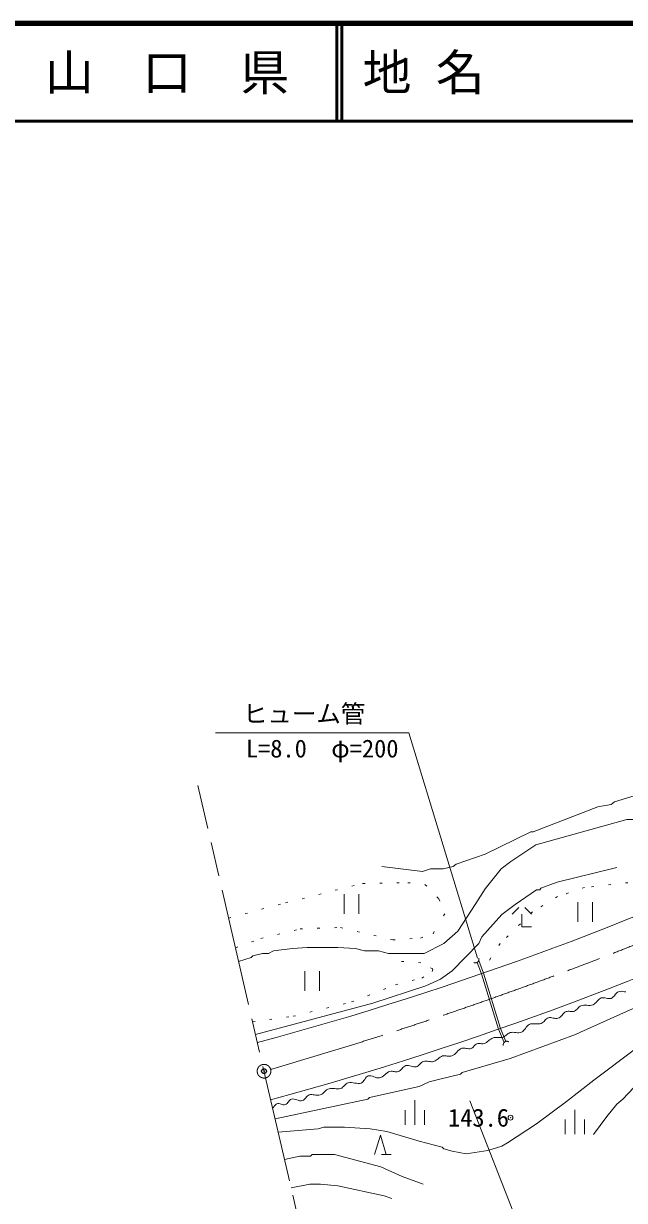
# Model space of a CAD drawing. Units: millimetres, scale not verified. Extents: x 40000 to 680000, y 20000 to 380000.
# Drawn here: x 335699 to 397167, y 259602 to 380000 of the extents above; entities that cross this region are included whole.
import ezdxf
from ezdxf.enums import TextEntityAlignment as Align

# ---------------------------------------------------------------- set-up
doc = ezdxf.new("R2010")
doc.units = ezdxf.units.MM
doc.header["$LTSCALE"] = 1000
doc.header["$PDMODE"] = 32
doc.header["$PDSIZE"] = 500
for name, pattern in [('CHAIN', [18.5, 12, -1.5, 3.5, -1.5]), ('DASHED', [7.5, 6, -1.5]), ('DOTTED', [1.75, 0.25, -1.5])]:
    doc.linetypes.add(name, pattern=pattern)
for name, color, linetype, lineweight in [('M-BGD', 7, 'Continuous', 13), ('M-BMK', 2, 'CHAIN', 13), ('M-STR-HTXT', 7, 'Continuous', 13), ('M-TTL', 2, 'Continuous', 140), ('M-TTL-LINE', 7, 'Continuous', 50)]:
    doc.layers.add(name, color=color, linetype=linetype, lineweight=lineweight)
doc.layers.add('M-OTRS', color=6, linetype='Continuous')
doc.layers.add('M-TTL-TXT', color=7, linetype='Continuous')
doc.styles.add('ＭＳ ゴシック', font='')
doc.styles.get('ＭＳ ゴシック').set_extended_font_data('MS Gothic')

# ---------------------------------------------------------------- blocks, each defined once
blk = doc.blocks.new('針葉樹林')
at = {"color": 7, "linetype": 'Continuous', "lineweight": 13}
for p, q in [((-0.6, 0), (0, 2)), ((0, 2), (0.6, 0)), ((0.1, 0), (1.1, 0))]:
    blk.add_line(p, q, dxfattribs=at)
blk = doc.blocks.new('竹林')
at = {"color": 7, "linetype": 'Continuous', "lineweight": 13}
for p, q in [((-1, 1.3), (-0.3, 2)), ((0, 1.3), (0, 0)), ((0.3, 2), (1, 1.3)), ((0, 0), (1, 0))]:
    blk.add_line(p, q, dxfattribs=at)
blk = doc.blocks.new('荒地')
at = {"color": 7, "linetype": 'Continuous', "lineweight": 13}
for p, q in [((0, 0), (0, 2.5)), ((-1, 1.5), (-1, 0)), ((1, 1.5), (1, 0))]:
    blk.add_line(p, q, dxfattribs=at)
blk = doc.blocks.new('田')
at = {"color": 7, "linetype": 'Continuous', "lineweight": 13}
for p, q in [((-0.75, 2), (-0.75, 0)), ((0.75, 0), (0.75, 2))]:
    blk.add_line(p, q, dxfattribs=at)
blk = doc.blocks.new('open_arrow')
at = {"color": 0, "linetype": 'Continuous', "lineweight": -2}
blk.add_lwpolyline([(7.5, 1.25), (0, 0), (7.5, -1.25)], dxfattribs=at)

msp = doc.modelspace()

# ---------------------------------------------------------------- linework, layer by layer
at = {"layer": 'M-BGD', "linetype": 'CHAIN'}
msp.add_line((367066, 243598), (353532, 302051), dxfattribs=at)
at = {"layer": 'M-BGD'}
for p, q in [((394446, 299861), (387842, 297321)), ((388112, 295986), (385556, 294273)), ((382931, 291479), (381976, 289971)), ((381976, 289971), (380137, 287161)), ((380137, 287161), (378698, 285891)), ((392160, 276578), (385471, 274123)), ((398425, 275223), (394023, 271921)), ((401304, 274546), (396986, 269974)), ((394023, 271921), (391229, 269720)), ((391229, 269720), (388181, 267434)), ((396986, 269974), (396393, 269466)), ((396393, 269466), (395377, 268196)), ((388181, 267434), (385217, 265487)), ((395377, 268196), (394007, 266352)), ((367522, 264301), (372263, 263031)), ((372263, 263031), (374438, 262061)), ((374438, 262061), (376581, 261253)), ((372602, 260068), (373364, 259814))]:
    msp.add_line(p, q, dxfattribs=at)
at = {"layer": 'M-BGD', "linetype": 'DOTTED'}
for p, q in [((362496, 290046), (370380, 292036)), ((370380, 292036), (374998, 292111)), ((374998, 292111), (376762, 291924)), ((376762, 291924), (378189, 290459)), ((393094, 291623), (390315, 290685)), ((399251, 292299), (393094, 291623)), ((378189, 290459), (378790, 288920)), ((390315, 290685), (387762, 289145)), ((356671, 288493), (362496, 290046)), ((387762, 289145), (384459, 285879)), ((377588, 286893), (378358, 288169)), ((378790, 288920), (377926, 287418)), ((359981, 286405), (363998, 287381)), ((363998, 287381), (368127, 287531)), ((368127, 287531), (373459, 286255)), ((376312, 286442), (377588, 286893)), ((357374, 285457), (359981, 286405)), ((373459, 286255), (376312, 286442)), ((384459, 285879), (382654, 283094)), ((376349, 283927), (373496, 284115)), ((377551, 283289), (376349, 283927)), ((376424, 282350), (377513, 283026)), ((377513, 283026), (377551, 283289)), ((373759, 281674), (376424, 282350)), ((369254, 279910), (373759, 281674)), ((363284, 278446), (369254, 279910)), ((359132, 277864), (363284, 278446))]:
    msp.add_line(p, q, dxfattribs=at)
at = {"layer": 'M-BGD', "linetype": 'DASHED'}
for p, q in [((382552, 282799), (382107, 283960)), ((382741, 282865), (382254, 284137)), ((382552, 282799), (384284, 277120)), ((382741, 282865), (384473, 277186)), ((384284, 277120), (384866, 275767)), ((384474, 277186), (385037, 275874))]:
    msp.add_line(p, q, dxfattribs=at)
at = {"layer": 'M-BGD'}
for points in [[(394446, 299861), (395801, 300115), (396139, 300369), (398595, 301131), (399103, 301131), (399865, 301385), (400203, 301639), (401473, 301893), (404775, 303163), (405029, 303163)], [(406045, 301131), (404775, 300623), (398425, 298845), (398087, 298591), (397409, 298591), (388112, 295986)], [(387842, 297321), (387588, 297321), (382931, 295035)], [(382931, 295035), (379968, 294019), (379629, 293765), (378613, 293511), (377343, 293511), (376497, 293257), (372348, 293765)], [(385556, 294273), (384540, 293511), (382931, 291479)], [(396393, 293681), (390297, 292157), (388604, 291564), (388519, 291395), (388181, 291395), (385979, 289871)], [(385979, 289871), (384625, 288855), (382593, 286569), (382254, 285891), (379545, 283097), (378359, 282251), (376835, 281573), (371417, 279795), (359433, 276566)], [(378698, 285891), (376666, 284875), (373025, 284875), (372009, 285129), (370570, 285129), (369639, 285383), (367861, 285468), (364728, 285468), (363204, 285383), (361257, 285129), (360749, 284875), (360156, 284875)], [(360156, 284875), (359140, 284621), (358971, 284452), (357699, 284055)], [(397308, 280933), (397155, 280958), (397002, 280984), (396851, 280999), (396704, 280995), (396562, 280961), (396451, 280901), (396354, 280819), (396266, 280722), (396182, 280618), (396099, 280513), (396010, 280417), (395912, 280336), (395801, 280279), (395680, 280253), (395556, 280253), (395429, 280270), (395300, 280297), (395171, 280324), (395044, 280342), (394919, 280344), (394798, 280319), (394676, 280261), (394568, 280179), (394469, 280082), (394374, 279976), (394280, 279869), (394182, 279769), (394075, 279682), (393956, 279617), (393808, 279575), (393653, 279558), (393495, 279558), (393334, 279568), (393174, 279577), (393015, 279578), (392861, 279561), (392713, 279517), (392622, 279468), (392540, 279402), (392464, 279327), (392392, 279246), (392320, 279165), (392244, 279090), (392163, 279025), (392071, 278976), (391966, 278946), (391857, 278935), (391744, 278937), (391630, 278945), (391516, 278954), (391404, 278956), (391294, 278945), (391189, 278916), (391073, 278853), (390969, 278769), (390873, 278671), (390781, 278567), (390689, 278463), (390592, 278369), (390486, 278290), (390367, 278234), (390248, 278211), (390126, 278214), (390001, 278235), (389876, 278263), (389750, 278292), (389626, 278312), (389504, 278316), (389384, 278294), (389281, 278247), (389188, 278180), (389102, 278099), (389021, 278011), (388940, 277922), (388855, 277839), (388764, 277767), (388663, 277713), (388514, 277671), (388358, 277657), (388199, 277660), (388037, 277671), (387876, 277681), (387718, 277681), (387565, 277661), (387420, 277612), (387303, 277539), (387203, 277441), (387114, 277329), (387030, 277209), (386946, 277089), (386856, 276977), (386755, 276882), (386638, 276810), (386501, 276768), (386358, 276754), (386211, 276759), (386062, 276775), (385912, 276792), (385763, 276803), (385616, 276799), (385475, 276770), (385377, 276730), (385285, 276675), (385198, 276611), (385113, 276542), (385028, 276473), (384942, 276408), (384850, 276352), (384753, 276309), (384629, 276279), (384502, 276266), (384372, 276264), (384242, 276269), (384111, 276273), (383981, 276272), (383854, 276259), (383730, 276229), (383606, 276175), (383490, 276105), (383379, 276023), (383270, 275935), (383162, 275848), (383050, 275767), (382933, 275698), (382808, 275648), (382718, 275630), (382625, 275626), (382530, 275633), (382435, 275643), (382340, 275653), (382247, 275657), (382155, 275650), (382066, 275627), (381983, 275585), (381909, 275527), (381841, 275458), (381776, 275385), (381711, 275312), (381643, 275244), (381568, 275187), (381485, 275146), (381369, 275121), (381249, 275119), (381127, 275133), (381004, 275155), (380881, 275177), (380759, 275191), (380639, 275190), (380522, 275166), (380380, 275100), (380252, 275007), (380134, 274897), (380021, 274777), (379907, 274657), (379789, 274546), (379661, 274452), (379520, 274384), (379404, 274358), (379285, 274353), (379163, 274362), (379040, 274379), (378917, 274396), (378795, 274408), (378675, 274406), (378557, 274384), (378437, 274336), (378325, 274269), (378219, 274190), (378116, 274104), (378013, 274018), (377907, 273938), (377795, 273871), (377675, 273823), (377546, 273799), (377413, 273797), (377278, 273808), (377143, 273827), (377007, 273845), (376873, 273855), (376741, 273850), (376613, 273823), (376509, 273776), (376415, 273709), (376328, 273631), (376243, 273546), (376159, 273462), (376071, 273386), (375976, 273323), (375871, 273282), (375740, 273265), (375607, 273276), (375473, 273305), (375339, 273344), (375204, 273383), (375070, 273412), (374938, 273421), (374808, 273402), (374695, 273353), (374595, 273281), (374503, 273193), (374415, 273096), (374328, 272999), (374236, 272909), (374137, 272834), (374026, 272780), (373925, 272759), (373820, 272756), (373714, 272767), (373607, 272784), (373499, 272803), (373393, 272815), (373287, 272817), (373184, 272800), (373037, 272744), (372901, 272662), (372771, 272564), (372645, 272458), (372519, 272354), (372388, 272260), (372250, 272185), (372101, 272139), (371958, 272131), (371814, 272156), (371670, 272201), (371526, 272256), (371382, 272308), (371239, 272347), (371098, 272361), (370958, 272339), (370847, 272284), (370753, 272201), (370671, 272100), (370594, 271988), (370518, 271875), (370437, 271770), (370345, 271681), (370237, 271617), (370080, 271576), (369916, 271570), (369749, 271587), (369579, 271616), (369409, 271647), (369240, 271668), (369074, 271669), (368913, 271637), (368804, 271588), (368704, 271519), (368611, 271437), (368522, 271349), (368432, 271260), (368340, 271177), (368241, 271107), (368131, 271056), (367989, 271024), (367842, 271016), (367692, 271026), (367541, 271044), (367389, 271062), (367239, 271072), (367092, 271066), (366948, 271036), (366821, 270980), (366704, 270903), (366594, 270812), (366488, 270714), (366381, 270616), (366271, 270526), (366154, 270449), (366026, 270394), (365890, 270368), (365749, 270365), (365606, 270379), (365462, 270401), (365319, 270422), (365177, 270433), (365038, 270427), (364903, 270394), (364805, 270343), (364719, 270272), (364640, 270187), (364565, 270096), (364489, 270006), (364410, 269924), (364322, 269858), (364222, 269813), (364084, 269794), (363944, 269809), (363802, 269847), (363660, 269895), (363517, 269943), (363376, 269980), (363236, 269994), (363099, 269973), (363006, 269929), (362926, 269864), (362855, 269783), (362787, 269695), (362720, 269607), (362649, 269525), (362569, 269458), (362477, 269412), (362373, 269393), (362265, 269400), (362156, 269423), (362045, 269455), (361935, 269486), (361826, 269508), (361719, 269513), (361615, 269492), (361549, 269460), (361490, 269418), (361437, 269366), (361387, 269309), (361340, 269248), (361293, 269187), (361245, 269127), (361194, 269071)], [(402087, 281054), (392668, 276832), (392160, 276578)], [(385471, 274123), (380561, 272683), (380391, 272514)], [(380391, 272514), (378275, 272006), (377174, 271752), (376158, 271244), (371078, 270143), (370909, 269974), (361429, 267943)], [(361745, 266578), (365829, 266926), (366421, 267095), (368538, 267095), (371163, 266926), (372856, 266672), (376158, 265656), (378529, 265063), (378698, 264894), (379545, 264640), (380984, 264386), (383185, 264725)], [(385217, 265487), (384625, 265148), (383185, 264725)], [(367522, 264301), (365236, 264301), (365067, 264132), (363966, 264132), (362393, 263782)], [(363059, 260904), (364982, 261253), (366083, 261253), (367861, 261084), (372602, 260068)]]:
    msp.add_lwpolyline(points, dxfattribs=at)
for centre, radius, start, end in [((269577, 609412), 345600, 285.10257, 295.62871), ((269385, 606820), 349148, 285.20824, 295.82988)]:
    msp.add_arc(centre, radius, start, end, dxfattribs=at)
at = {"layer": 'M-BGD', "linetype": 'DASHED'}
for centre, start, end in [((381913, 284270), 246.02285, 19.95458), ((385137, 275522), 56.02285, 189.95458)]:
    msp.add_arc(centre, 366, start, end, dxfattribs=at)
at = {"layer": 'M-BGD'}
msp.add_point((385515, 268069), dxfattribs=at)
at = {"layer": 'M-BMK'}
msp.add_circle((360299, 272824), 700, dxfattribs=at)
msp.add_arc((250267, 657393), 400000, 286.06698, 294.72869, dxfattribs=at)
at = {"layer": 'M-OTRS'}
msp.add_point((360299, 272824), dxfattribs=at)
at = {"layer": 'M-STR-HTXT'}
msp.add_line((381363, 269796), (391995, 242554), dxfattribs=at)
msp.add_lwpolyline([(382142, 284372), (375124, 307429), (355335, 307429)], dxfattribs=at)
at = {"layer": 'M-TTL'}
msp.add_line((680000, 380000), (40000, 380000), dxfattribs=at)
at = {"layer": 'M-TTL-LINE'}
for p, q in [((367750, 380000), (367750, 370000)), ((368250, 380000), (368250, 370000)), ((40000, 370000), (680000, 370000))]:
    msp.add_line(p, q, dxfattribs=at)

# ---------------------------------------------------------------- block references
at = {"layer": 'M-BGD', "xscale": 1000, "yscale": 1000}
for name, p in [('田', (369234, 288921)), ('竹林', (386668, 287585)), ('田', (393134, 288119)), ('田', (365224, 281061)), ('荒地', (375730, 267347)), ('荒地', (392091, 266384)), ('針葉樹林', (372202, 264299))]:
    msp.add_blockref(name, p, dxfattribs=at)
at = {"layer": 'M-STR-HTXT', "rotation": 106.9}
msp.add_blockref('open_arrow', (382142, 284372), dxfattribs=at)

# ---------------------------------------------------------------- texts
at = {"layer": 'M-BGD', "style": 'ＭＳ ゴシック'}
msp.add_text('143.6', height=1833, dxfattribs=at).set_placement((385355, 268069), align=Align.MIDDLE_RIGHT)
at = {"layer": 'M-STR-HTXT', "style": 'ＭＳ ゴシック'}
msp.add_text('ヒューム管', height=1833, dxfattribs=at).set_placement((370653, 307929), align=Align.BOTTOM_RIGHT)
msp.add_text('L=8.0  φ=200', height=1833, dxfattribs=at).set_placement((366249, 304368), align=Align.BOTTOM_CENTER)
at = {"layer": 'M-TTL-TXT', "style": 'ＭＳ ゴシック'}
msp.add_text('山\u3000口\u3000県', height=3666, dxfattribs=at).set_placement((350375, 375000), align=Align.MIDDLE_CENTER)
msp.add_text('地 名', height=3666, dxfattribs=at).set_placement((370380, 375000), align=Align.MIDDLE_LEFT)

doc.saveas('drawing.dxf')
